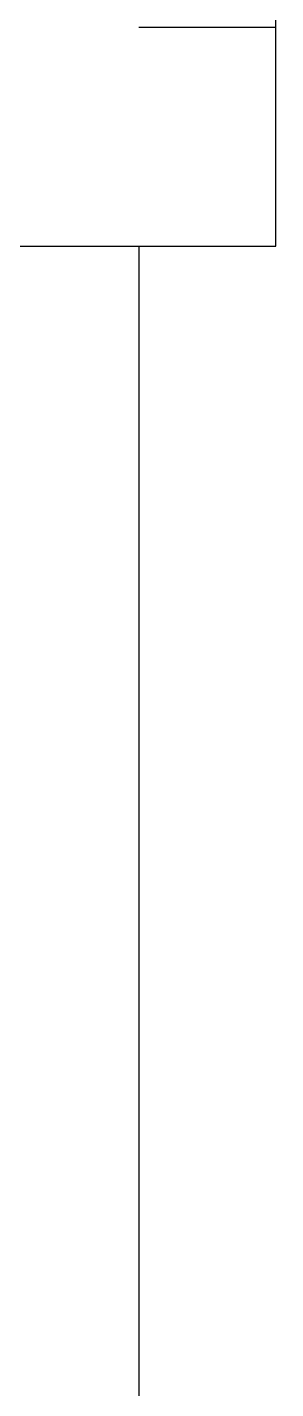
# Model space of a CAD drawing. Header units: millimetres. Extents: x 3520 to 8864, y 403 to 1747.
# Drawn here: x 7246.72 to 7248.53, y 1222.1 to 1232.05 of the extents above; entities that cross this region are included whole.
import ezdxf

# ---------------------------------------------------------------- set-up
doc = ezdxf.new("R2010")
doc.units = ezdxf.units.MM
doc.layers.add('main', color=5, linetype='Continuous', lineweight=50)

msp = doc.modelspace()

# ---------------------------------------------------------------- linework, layer by layer
at = {"layer": 'main', "color": 0, "lineweight": 25}
for p, q in [((7248.5339, 1230.4521, 1518.358), (7248.5339, 1236.3521, 1518.358)), ((7247.5339, 1232.0521, 1518.358), (7248.5339, 1232.0521, 1518.358)), ((7244.5339, 1230.4521, 1518.358), (7247.5339, 1230.4521, 1518.358)), ((7247.5339, 1230.4521, 1518.358), (7247.5339, 1184.4521, 1518.358)), ((7247.5339, 1230.4521, 1518.358), (7248.5339, 1230.4521, 1518.358))]:
    msp.add_line(p, q, dxfattribs=at)

doc.saveas('drawing.dxf')
